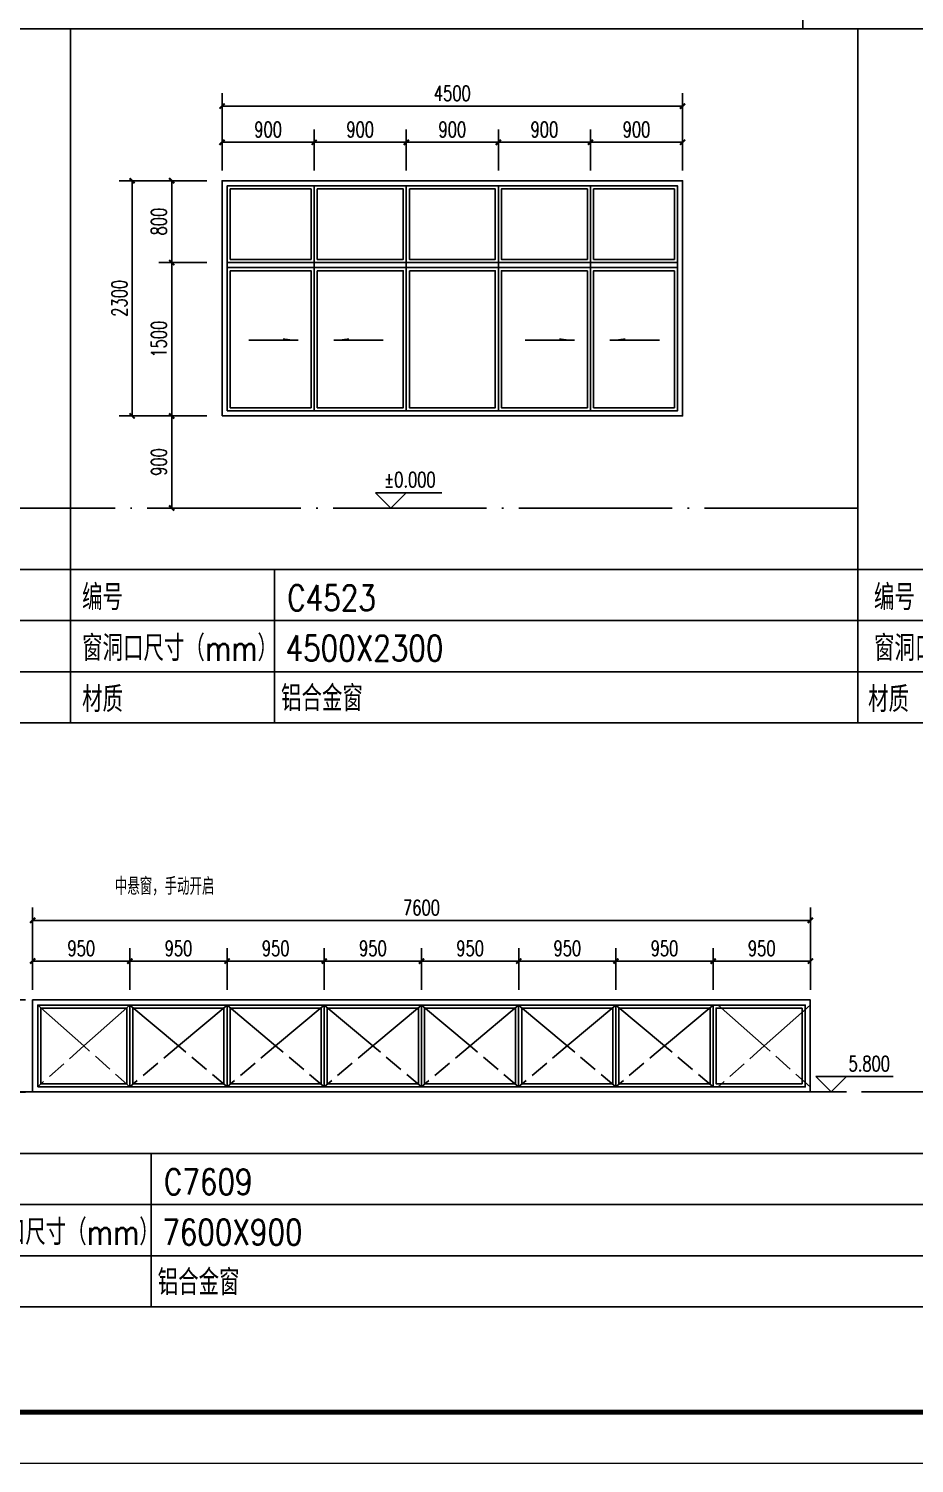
# Model space of a CAD drawing. Extents: x 409931 to 937299, y -508824 to 132289.
# Drawn here: x 673691 to 682346, y -204324 to -190299 of the extents above; entities that cross this region are included whole.
import ezdxf
from ezdxf.enums import TextEntityAlignment as Align

# ---------------------------------------------------------------- set-up
doc = ezdxf.new("R2010")
doc.units = 0
doc.header["$LTSCALE"] = 1500
doc.header["$MEASUREMENT"] = 0
doc.linetypes.add('DASH', pattern=[0.35, 0.25, -0.1])
doc.linetypes.add('DOTE', pattern=[2.42, 2, -0.2, 0.02, -0.2])
doc.layers.get('Defpoints').update_dxf_attribs({"color": 252})
for name, color, linetype in [('A-Dim1(尺寸标注)', 1, 'Continuous'), ('A-Elv(建筑标高)', 3, 'Continuous'), ('A-Hz(图名)', 7, 'Continuous'), ('C-sheet(通用-图框)', 11, 'Continuous'), ('DIM_SYMB', 3, 'Continuous'), ('DOTE', 1, 'Continuous'), ('PUB_HATCH', 8, 'Continuous'), ('PUB_TEXT', 7, 'Continuous'), ('WINDOW', 4, 'Continuous')]:
    doc.layers.add(name, color=color, linetype=linetype)
doc.layers.add('TK', color=151, linetype='Continuous', lineweight=13)
doc.styles.add('_TCH_DIM', font='SIMPLEX', dxfattribs={"bigfont": 'GBCBIG'})
doc.styles.add('_TCH_DIM_T3', font='SIMPLEX', dxfattribs={"width": 0.705882, "bigfont": 'GBCBIG'})
doc.styles.add('HZTXT', font='txt.shx', dxfattribs={"width": 0.8, "bigfont": 'hztxt.shx'})
doc.dimstyles.new('_TCH_ARCH&&50', dxfattribs={"dimtxt": 148.75, "dimasz": 50, "dimexe": 125, "dimexo": 150, "dimgap": 50, "dimtad": 1, "dimdec": 0, "dimzin": 0, "dimdsep": 46, "dimtxsty": '_TCH_DIM_T3', "dimblk": 'ARCHTICK', "dimcen": 0.09, "dimclrt": 7, "dimazin": 2, "dimtfac": 1, "dimtdec": 0, "dimtix": 1, "dimtmove": 2, "dimatfit": 3, "dimfxl": 0, "dimtolj": 1, "dimtzin": 0, "dimarcsym": 0})

# ---------------------------------------------------------------- blocks, each defined once
blk = doc.blocks.new('A1')
at = {"layer": 'TK'}
for p, q in [((-40800, 500), (-500, 500)), ((-42050, 0), (0, 0))]:
    blk.add_line(p, q, dxfattribs=at)
at = {"layer": 'TK', "const_width": 50}
blk.add_lwpolyline([(-40800, 29200), (-500, 29200), (-500, 500), (-40800, 500)], close=True, dxfattribs=at)
blk = doc.blocks.new('_ArchTick')
at = {"color": 0, "linetype": 'ByBlock', "const_width": 0.4}
blk.add_lwpolyline([(-0.5, -0.5), (0.5, 0.5)], dxfattribs=at)
blk = doc.blocks.new('*D84')
at = {"layer": 'A-Dim1(尺寸标注)', "color": 0, "lineweight": -2}
for p, q in [((675581, -191635), (675581, -190931)), ((680081, -191635), (680081, -190931)), ((675581, -191056), (680081, -191056))]:
    blk.add_line(p, q, dxfattribs=at)
at = {"layer": 'Defpoints', "color": 0}
for p in [(680081, -191056), (675581, -191785), (680081, -191785)]:
    blk.add_point(p, dxfattribs=at)
at = {"layer": 'A-Dim1(尺寸标注)', "color": 0, "lineweight": -2, "xscale": 50, "yscale": 50, "zscale": 50, "rotation": 180}
blk.add_blockref('_ArchTick', (675581, -191056), dxfattribs=at)
at = {"layer": 'A-Dim1(尺寸标注)', "color": 0, "lineweight": -2, "xscale": 50, "yscale": 50, "zscale": 50}
blk.add_blockref('_ArchTick', (680081, -191056), dxfattribs=at)
at = {"layer": 'A-Dim1(尺寸标注)', "color": 7, "insert": (677831, -190931), "char_height": 148.8, "attachment_point": 5, "style": '_TCH_DIM_T3'}
blk.add_mtext('\\A1;4500', dxfattribs=at)
blk = doc.blocks.new('*D85')
at = {"layer": 'A-Dim1(尺寸标注)', "color": 0, "lineweight": -2}
for p, q in [((679181, -191685), (679181, -191285)), ((680081, -191685), (680081, -191285)), ((679181, -191410), (680081, -191410))]:
    blk.add_line(p, q, dxfattribs=at)
at = {"layer": 'Defpoints', "color": 0}
for p in [(680081, -191410), (679181, -191835), (680081, -191835)]:
    blk.add_point(p, dxfattribs=at)
at = {"layer": 'A-Dim1(尺寸标注)', "color": 0, "lineweight": -2, "xscale": 50, "yscale": 50, "zscale": 50, "rotation": 180}
blk.add_blockref('_ArchTick', (679181, -191410), dxfattribs=at)
at = {"layer": 'A-Dim1(尺寸标注)', "color": 0, "lineweight": -2, "xscale": 50, "yscale": 50, "zscale": 50}
blk.add_blockref('_ArchTick', (680081, -191410), dxfattribs=at)
at = {"layer": 'A-Dim1(尺寸标注)', "color": 7, "insert": (679631, -191285), "char_height": 148.8, "attachment_point": 5, "style": '_TCH_DIM_T3'}
blk.add_mtext('\\A1;900', dxfattribs=at)
blk = doc.blocks.new('*D86')
at = {"layer": 'A-Dim1(尺寸标注)', "color": 0, "lineweight": -2}
for p, q in [((678281, -191685), (678281, -191285)), ((679181, -191685), (679181, -191285)), ((678281, -191410), (679181, -191410))]:
    blk.add_line(p, q, dxfattribs=at)
at = {"layer": 'Defpoints', "color": 0}
for p in [(679181, -191410), (678281, -191835), (679181, -191835)]:
    blk.add_point(p, dxfattribs=at)
at = {"layer": 'A-Dim1(尺寸标注)', "color": 0, "lineweight": -2, "xscale": 50, "yscale": 50, "zscale": 50, "rotation": 180}
blk.add_blockref('_ArchTick', (678281, -191410), dxfattribs=at)
at = {"layer": 'A-Dim1(尺寸标注)', "color": 0, "lineweight": -2, "xscale": 50, "yscale": 50, "zscale": 50}
blk.add_blockref('_ArchTick', (679181, -191410), dxfattribs=at)
at = {"layer": 'A-Dim1(尺寸标注)', "color": 7, "insert": (678731, -191285), "char_height": 148.8, "attachment_point": 5, "style": '_TCH_DIM_T3'}
blk.add_mtext('\\A1;900', dxfattribs=at)
blk = doc.blocks.new('*D87')
at = {"layer": 'A-Dim1(尺寸标注)', "color": 0, "lineweight": -2}
for p, q in [((677381, -191685), (677381, -191285)), ((678281, -191685), (678281, -191285)), ((677381, -191410), (678281, -191410))]:
    blk.add_line(p, q, dxfattribs=at)
at = {"layer": 'Defpoints', "color": 0}
for p in [(678281, -191410), (677381, -191835), (678281, -191835)]:
    blk.add_point(p, dxfattribs=at)
at = {"layer": 'A-Dim1(尺寸标注)', "color": 0, "lineweight": -2, "xscale": 50, "yscale": 50, "zscale": 50, "rotation": 180}
blk.add_blockref('_ArchTick', (677381, -191410), dxfattribs=at)
at = {"layer": 'A-Dim1(尺寸标注)', "color": 0, "lineweight": -2, "xscale": 50, "yscale": 50, "zscale": 50}
blk.add_blockref('_ArchTick', (678281, -191410), dxfattribs=at)
at = {"layer": 'A-Dim1(尺寸标注)', "color": 7, "insert": (677831, -191285), "char_height": 148.8, "attachment_point": 5, "style": '_TCH_DIM_T3'}
blk.add_mtext('\\A1;900', dxfattribs=at)
blk = doc.blocks.new('*D88')
at = {"layer": 'A-Dim1(尺寸标注)', "color": 0, "lineweight": -2}
for p, q in [((676481, -191685), (676481, -191285)), ((677381, -191685), (677381, -191285)), ((676481, -191410), (677381, -191410))]:
    blk.add_line(p, q, dxfattribs=at)
at = {"layer": 'Defpoints', "color": 0}
for p in [(677381, -191410), (676481, -191835), (677381, -191835)]:
    blk.add_point(p, dxfattribs=at)
at = {"layer": 'A-Dim1(尺寸标注)', "color": 0, "lineweight": -2, "xscale": 50, "yscale": 50, "zscale": 50, "rotation": 180}
blk.add_blockref('_ArchTick', (676481, -191410), dxfattribs=at)
at = {"layer": 'A-Dim1(尺寸标注)', "color": 0, "lineweight": -2, "xscale": 50, "yscale": 50, "zscale": 50}
blk.add_blockref('_ArchTick', (677381, -191410), dxfattribs=at)
at = {"layer": 'A-Dim1(尺寸标注)', "color": 7, "insert": (676931, -191285), "char_height": 148.8, "attachment_point": 5, "style": '_TCH_DIM_T3'}
blk.add_mtext('\\A1;900', dxfattribs=at)
blk = doc.blocks.new('*D89')
at = {"layer": 'A-Dim1(尺寸标注)', "color": 0, "lineweight": -2}
for p, q in [((675581, -191685), (675581, -191285)), ((676481, -191685), (676481, -191285)), ((675581, -191410), (676481, -191410))]:
    blk.add_line(p, q, dxfattribs=at)
at = {"layer": 'Defpoints', "color": 0}
for p in [(676481, -191410), (675581, -191835), (676481, -191835)]:
    blk.add_point(p, dxfattribs=at)
at = {"layer": 'A-Dim1(尺寸标注)', "color": 0, "lineweight": -2, "xscale": 50, "yscale": 50, "zscale": 50, "rotation": 180}
blk.add_blockref('_ArchTick', (675581, -191410), dxfattribs=at)
at = {"layer": 'A-Dim1(尺寸标注)', "color": 0, "lineweight": -2, "xscale": 50, "yscale": 50, "zscale": 50}
blk.add_blockref('_ArchTick', (676481, -191410), dxfattribs=at)
at = {"layer": 'A-Dim1(尺寸标注)', "color": 7, "insert": (676031, -191285), "char_height": 148.8, "attachment_point": 5, "style": '_TCH_DIM_T3'}
blk.add_mtext('\\A1;900', dxfattribs=at)
blk = doc.blocks.new('*D109')
at = {"layer": 'A-Dim1(尺寸标注)', "color": 0, "lineweight": -2}
for p, q in [((673730, -199694), (673730, -198891)), ((681330, -199694), (681330, -198891)), ((673730, -199016), (681330, -199016))]:
    blk.add_line(p, q, dxfattribs=at)
at = {"layer": 'Defpoints', "color": 0}
for p in [(681330, -199016), (673730, -199844), (681330, -199844)]:
    blk.add_point(p, dxfattribs=at)
at = {"layer": 'A-Dim1(尺寸标注)', "color": 0, "lineweight": -2, "xscale": 50, "yscale": 50, "zscale": 50, "rotation": 180}
blk.add_blockref('_ArchTick', (673730, -199016), dxfattribs=at)
at = {"layer": 'A-Dim1(尺寸标注)', "color": 0, "lineweight": -2, "xscale": 50, "yscale": 50, "zscale": 50}
blk.add_blockref('_ArchTick', (681330, -199016), dxfattribs=at)
at = {"layer": 'A-Dim1(尺寸标注)', "color": 7, "insert": (677530, -198892), "char_height": 148.8, "attachment_point": 5, "style": '_TCH_DIM_T3'}
blk.add_mtext('\\A1;7600', dxfattribs=at)
blk = doc.blocks.new('*D110')
at = {"layer": 'A-Dim1(尺寸标注)', "color": 0, "lineweight": -2}
for p, q in [((680380, -199694), (680380, -199289)), ((680380, -199414), (681330, -199414)), ((681330, -199694), (681330, -199289))]:
    blk.add_line(p, q, dxfattribs=at)
at = {"layer": 'Defpoints', "color": 0}
for p in [(681330, -199414), (680380, -199844), (681330, -199844)]:
    blk.add_point(p, dxfattribs=at)
at = {"layer": 'A-Dim1(尺寸标注)', "color": 0, "lineweight": -2, "xscale": 50, "yscale": 50, "zscale": 50, "rotation": 180}
blk.add_blockref('_ArchTick', (680380, -199414), dxfattribs=at)
at = {"layer": 'A-Dim1(尺寸标注)', "color": 0, "lineweight": -2, "xscale": 50, "yscale": 50, "zscale": 50}
blk.add_blockref('_ArchTick', (681330, -199414), dxfattribs=at)
at = {"layer": 'A-Dim1(尺寸标注)', "color": 7, "insert": (680855, -199289), "char_height": 148.8, "attachment_point": 5, "style": '_TCH_DIM_T3'}
blk.add_mtext('\\A1;950', dxfattribs=at)
blk = doc.blocks.new('*D111')
at = {"layer": 'A-Dim1(尺寸标注)', "color": 0, "lineweight": -2}
for p, q in [((679430, -199694), (679430, -199289)), ((679430, -199414), (680380, -199414)), ((680380, -199694), (680380, -199289))]:
    blk.add_line(p, q, dxfattribs=at)
at = {"layer": 'Defpoints', "color": 0}
for p in [(680380, -199414), (679430, -199844), (680380, -199844)]:
    blk.add_point(p, dxfattribs=at)
at = {"layer": 'A-Dim1(尺寸标注)', "color": 0, "lineweight": -2, "xscale": 50, "yscale": 50, "zscale": 50, "rotation": 180}
blk.add_blockref('_ArchTick', (679430, -199414), dxfattribs=at)
at = {"layer": 'A-Dim1(尺寸标注)', "color": 0, "lineweight": -2, "xscale": 50, "yscale": 50, "zscale": 50}
blk.add_blockref('_ArchTick', (680380, -199414), dxfattribs=at)
at = {"layer": 'A-Dim1(尺寸标注)', "color": 7, "insert": (679905, -199289), "char_height": 148.8, "attachment_point": 5, "style": '_TCH_DIM_T3'}
blk.add_mtext('\\A1;950', dxfattribs=at)
blk = doc.blocks.new('*D112')
at = {"layer": 'A-Dim1(尺寸标注)', "color": 0, "lineweight": -2}
for p, q in [((678480, -199694), (678480, -199289)), ((678480, -199414), (679430, -199414)), ((679430, -199694), (679430, -199289))]:
    blk.add_line(p, q, dxfattribs=at)
at = {"layer": 'Defpoints', "color": 0}
for p in [(679430, -199414), (678480, -199844), (679430, -199844)]:
    blk.add_point(p, dxfattribs=at)
at = {"layer": 'A-Dim1(尺寸标注)', "color": 0, "lineweight": -2, "xscale": 50, "yscale": 50, "zscale": 50, "rotation": 180}
blk.add_blockref('_ArchTick', (678480, -199414), dxfattribs=at)
at = {"layer": 'A-Dim1(尺寸标注)', "color": 0, "lineweight": -2, "xscale": 50, "yscale": 50, "zscale": 50}
blk.add_blockref('_ArchTick', (679430, -199414), dxfattribs=at)
at = {"layer": 'A-Dim1(尺寸标注)', "color": 7, "insert": (678955, -199289), "char_height": 148.8, "attachment_point": 5, "style": '_TCH_DIM_T3'}
blk.add_mtext('\\A1;950', dxfattribs=at)
blk = doc.blocks.new('*D113')
at = {"layer": 'A-Dim1(尺寸标注)', "color": 0, "lineweight": -2}
for p, q in [((677530, -199694), (677530, -199289)), ((677530, -199414), (678480, -199414)), ((678480, -199694), (678480, -199289))]:
    blk.add_line(p, q, dxfattribs=at)
at = {"layer": 'Defpoints', "color": 0}
for p in [(678480, -199414), (677530, -199844), (678480, -199844)]:
    blk.add_point(p, dxfattribs=at)
at = {"layer": 'A-Dim1(尺寸标注)', "color": 0, "lineweight": -2, "xscale": 50, "yscale": 50, "zscale": 50, "rotation": 180}
blk.add_blockref('_ArchTick', (677530, -199414), dxfattribs=at)
at = {"layer": 'A-Dim1(尺寸标注)', "color": 0, "lineweight": -2, "xscale": 50, "yscale": 50, "zscale": 50}
blk.add_blockref('_ArchTick', (678480, -199414), dxfattribs=at)
at = {"layer": 'A-Dim1(尺寸标注)', "color": 7, "insert": (678005, -199289), "char_height": 148.8, "attachment_point": 5, "style": '_TCH_DIM_T3'}
blk.add_mtext('\\A1;950', dxfattribs=at)
blk = doc.blocks.new('*D114')
at = {"layer": 'A-Dim1(尺寸标注)', "color": 0, "lineweight": -2}
for p, q in [((676580, -199694), (676580, -199289)), ((676580, -199414), (677530, -199414)), ((677530, -199694), (677530, -199289))]:
    blk.add_line(p, q, dxfattribs=at)
at = {"layer": 'Defpoints', "color": 0}
for p in [(677530, -199414), (676580, -199844), (677530, -199844)]:
    blk.add_point(p, dxfattribs=at)
at = {"layer": 'A-Dim1(尺寸标注)', "color": 0, "lineweight": -2, "xscale": 50, "yscale": 50, "zscale": 50, "rotation": 180}
blk.add_blockref('_ArchTick', (676580, -199414), dxfattribs=at)
at = {"layer": 'A-Dim1(尺寸标注)', "color": 0, "lineweight": -2, "xscale": 50, "yscale": 50, "zscale": 50}
blk.add_blockref('_ArchTick', (677530, -199414), dxfattribs=at)
at = {"layer": 'A-Dim1(尺寸标注)', "color": 7, "insert": (677055, -199289), "char_height": 148.8, "attachment_point": 5, "style": '_TCH_DIM_T3'}
blk.add_mtext('\\A1;950', dxfattribs=at)
blk = doc.blocks.new('*D115')
at = {"layer": 'A-Dim1(尺寸标注)', "color": 0, "lineweight": -2}
for p, q in [((675630, -199694), (675630, -199289)), ((675630, -199414), (676580, -199414)), ((676580, -199694), (676580, -199289))]:
    blk.add_line(p, q, dxfattribs=at)
at = {"layer": 'Defpoints', "color": 0}
for p in [(676580, -199414), (675630, -199844), (676580, -199844)]:
    blk.add_point(p, dxfattribs=at)
at = {"layer": 'A-Dim1(尺寸标注)', "color": 0, "lineweight": -2, "xscale": 50, "yscale": 50, "zscale": 50, "rotation": 180}
blk.add_blockref('_ArchTick', (675630, -199414), dxfattribs=at)
at = {"layer": 'A-Dim1(尺寸标注)', "color": 0, "lineweight": -2, "xscale": 50, "yscale": 50, "zscale": 50}
blk.add_blockref('_ArchTick', (676580, -199414), dxfattribs=at)
at = {"layer": 'A-Dim1(尺寸标注)', "color": 7, "insert": (676105, -199289), "char_height": 148.8, "attachment_point": 5, "style": '_TCH_DIM_T3'}
blk.add_mtext('\\A1;950', dxfattribs=at)
blk = doc.blocks.new('*D116')
at = {"layer": 'A-Dim1(尺寸标注)', "color": 0, "lineweight": -2}
for p, q in [((674680, -199694), (674680, -199289)), ((674680, -199414), (675630, -199414)), ((675630, -199694), (675630, -199289))]:
    blk.add_line(p, q, dxfattribs=at)
at = {"layer": 'Defpoints', "color": 0}
for p in [(675630, -199414), (674680, -199844), (675630, -199844)]:
    blk.add_point(p, dxfattribs=at)
at = {"layer": 'A-Dim1(尺寸标注)', "color": 0, "lineweight": -2, "xscale": 50, "yscale": 50, "zscale": 50, "rotation": 180}
blk.add_blockref('_ArchTick', (674680, -199414), dxfattribs=at)
at = {"layer": 'A-Dim1(尺寸标注)', "color": 0, "lineweight": -2, "xscale": 50, "yscale": 50, "zscale": 50}
blk.add_blockref('_ArchTick', (675630, -199414), dxfattribs=at)
at = {"layer": 'A-Dim1(尺寸标注)', "color": 7, "insert": (675155, -199289), "char_height": 148.8, "attachment_point": 5, "style": '_TCH_DIM_T3'}
blk.add_mtext('\\A1;950', dxfattribs=at)
blk = doc.blocks.new('*D117')
at = {"layer": 'A-Dim1(尺寸标注)', "color": 0, "lineweight": -2}
for p, q in [((673730, -199694), (673730, -199289)), ((673730, -199414), (674680, -199414)), ((674680, -199694), (674680, -199289))]:
    blk.add_line(p, q, dxfattribs=at)
at = {"layer": 'Defpoints', "color": 0}
for p in [(674680, -199414), (673730, -199844), (674680, -199844)]:
    blk.add_point(p, dxfattribs=at)
at = {"layer": 'A-Dim1(尺寸标注)', "color": 0, "lineweight": -2, "xscale": 50, "yscale": 50, "zscale": 50, "rotation": 180}
blk.add_blockref('_ArchTick', (673730, -199414), dxfattribs=at)
at = {"layer": 'A-Dim1(尺寸标注)', "color": 0, "lineweight": -2, "xscale": 50, "yscale": 50, "zscale": 50}
blk.add_blockref('_ArchTick', (674680, -199414), dxfattribs=at)
at = {"layer": 'A-Dim1(尺寸标注)', "color": 7, "insert": (674205, -199289), "char_height": 148.8, "attachment_point": 5, "style": '_TCH_DIM_T3'}
blk.add_mtext('\\A1;950', dxfattribs=at)
blk = doc.blocks.new('*D118')
at = {"layer": 'A-Dim1(尺寸标注)', "color": 0, "lineweight": -2}
for p, q in [((673661, -199794), (673173, -199794)), ((673298, -200694), (673298, -199794)), ((673661, -200694), (673173, -200694))]:
    blk.add_line(p, q, dxfattribs=at)
at = {"layer": 'Defpoints', "color": 0}
for p in [(673298, -199794), (673811, -199794), (673811, -200694)]:
    blk.add_point(p, dxfattribs=at)
at = {"layer": 'A-Dim1(尺寸标注)', "color": 0, "lineweight": -2, "xscale": 50, "yscale": 50, "zscale": 50}
for p, rotation in [((673298, -199794), 90), ((673298, -200694), 270)]:
    blk.add_blockref('_ArchTick', p, dxfattribs=dict(at, rotation=rotation))
at = {"layer": 'A-Dim1(尺寸标注)', "color": 7, "insert": (673173, -200244), "char_height": 148.8, "attachment_point": 5, "rotation": 90, "style": '_TCH_DIM_T3'}
blk.add_mtext('\\A1;900', dxfattribs=at)
blk = doc.blocks.new('*D285')
at = {"layer": 'A-Dim1(尺寸标注)', "color": 0, "lineweight": -2}
for p, q in [((675431, -191785), (674577, -191785)), ((674702, -194085), (674702, -191785)), ((675431, -194085), (674577, -194085))]:
    blk.add_line(p, q, dxfattribs=at)
at = {"layer": 'Defpoints', "color": 0}
for p in [(674702, -191785), (675581, -191785), (675581, -194085)]:
    blk.add_point(p, dxfattribs=at)
at = {"layer": 'A-Dim1(尺寸标注)', "color": 0, "lineweight": -2, "xscale": 50, "yscale": 50, "zscale": 50}
for p, rotation in [((674702, -191785), 90), ((674702, -194085), 270)]:
    blk.add_blockref('_ArchTick', p, dxfattribs=dict(at, rotation=rotation))
at = {"layer": 'A-Dim1(尺寸标注)', "color": 7, "insert": (674578, -192935), "char_height": 148.8, "attachment_point": 5, "rotation": 90, "style": '_TCH_DIM_T3'}
blk.add_mtext('\\A1;2300', dxfattribs=at)
blk = doc.blocks.new('*D286')
at = {"layer": 'A-Dim1(尺寸标注)', "color": 0, "lineweight": -2}
for p, q in [((675431, -191785), (674964, -191785)), ((675089, -192585), (675089, -191785)), ((675431, -192585), (674964, -192585))]:
    blk.add_line(p, q, dxfattribs=at)
at = {"layer": 'Defpoints', "color": 0}
for p in [(675089, -191785), (675581, -191785), (675581, -192585)]:
    blk.add_point(p, dxfattribs=at)
at = {"layer": 'A-Dim1(尺寸标注)', "color": 0, "lineweight": -2, "xscale": 50, "yscale": 50, "zscale": 50}
for p, rotation in [((675089, -191785), 90), ((675089, -192585), 270)]:
    blk.add_blockref('_ArchTick', p, dxfattribs=dict(at, rotation=rotation))
at = {"layer": 'A-Dim1(尺寸标注)', "color": 7, "insert": (674964, -192185), "char_height": 148.8, "attachment_point": 5, "rotation": 90, "style": '_TCH_DIM_T3'}
blk.add_mtext('\\A1;800', dxfattribs=at)
blk = doc.blocks.new('*D287')
at = {"layer": 'A-Dim1(尺寸标注)', "color": 0, "lineweight": -2}
for p, q in [((675431, -192585), (674964, -192585)), ((675089, -194085), (675089, -192585)), ((675431, -194085), (674964, -194085))]:
    blk.add_line(p, q, dxfattribs=at)
at = {"layer": 'Defpoints', "color": 0}
for p in [(675089, -192585), (675581, -192585), (675581, -194085)]:
    blk.add_point(p, dxfattribs=at)
at = {"layer": 'A-Dim1(尺寸标注)', "color": 0, "lineweight": -2, "xscale": 50, "yscale": 50, "zscale": 50}
for p, rotation in [((675089, -192585), 90), ((675089, -194085), 270)]:
    blk.add_blockref('_ArchTick', p, dxfattribs=dict(at, rotation=rotation))
at = {"layer": 'A-Dim1(尺寸标注)', "color": 7, "insert": (674964, -193335), "char_height": 148.8, "attachment_point": 5, "rotation": 90, "style": '_TCH_DIM_T3'}
blk.add_mtext('\\A1;1500', dxfattribs=at)
blk = doc.blocks.new('*D288')
at = {"layer": 'A-Dim1(尺寸标注)', "color": 0, "lineweight": -2}
for p, q in [((675431, -194085), (674964, -194085)), ((675089, -194985), (675089, -194085)), ((675431, -194985), (674964, -194985))]:
    blk.add_line(p, q, dxfattribs=at)
at = {"layer": 'Defpoints', "color": 0}
for p in [(675089, -194085), (675581, -194085), (675581, -194985)]:
    blk.add_point(p, dxfattribs=at)
at = {"layer": 'A-Dim1(尺寸标注)', "color": 0, "lineweight": -2, "xscale": 50, "yscale": 50, "zscale": 50}
for p, rotation in [((675089, -194085), 90), ((675089, -194985), 270)]:
    blk.add_blockref('_ArchTick', p, dxfattribs=dict(at, rotation=rotation))
at = {"layer": 'A-Dim1(尺寸标注)', "color": 7, "insert": (674964, -194535), "char_height": 148.8, "attachment_point": 5, "rotation": 90, "style": '_TCH_DIM_T3'}
blk.add_mtext('\\A1;900', dxfattribs=at)

msp = doc.modelspace()

# ---------------------------------------------------------------- hatches: boundary and pattern name
at = {"layer": 'DIM_SYMB'}
for points in [[(676325.5, -193345), (676175.5, -193345), (676175.5, -193325)], [(676671.7, -193345), (676821.7, -193345), (676821.7, -193325)], [(679025.5, -193345), (678875.5, -193345), (678875.5, -193325)], [(679371.7, -193345), (679521.7, -193345), (679521.7, -193325)]]:
    msp.add_hatch(color=256, dxfattribs=at).paths.add_polyline_path(points)

# ---------------------------------------------------------------- linework, layer by layer
at = {"layer": 'A-Dim1(尺寸标注)'}
msp.add_lwpolyline([(675525.3, -198819.4, 0, 0, 0), (674478.8, -198819.4, 0, 0, 0), (674478.8, -200009.7, 40, 0, 0), (674478.8, -200159.7, 0, 0, 0)], format="xyseb", dxfattribs=at)
at = {"layer": 'A-Elv(建筑标高)'}
for p, q in [((677229.1, -194985), (677079.1, -194835)), ((677079.1, -194835), (677729.3, -194835)), ((677229.1, -194985), (677379.1, -194835)), ((677043.2, -194985), (677379.1, -194985)), ((681534, -200693.7), (681384, -200543.7)), ((681384, -200543.7), (682138, -200543.7)), ((681534, -200693.7), (681684, -200543.7)), ((681348.1, -200693.7), (681684, -200693.7))]:
    msp.add_line(p, q, dxfattribs=at)
at = {"layer": 'C-sheet(通用-图框)'}
for p, q in [((681257.1, -190299.2), (681257.1, -182685.8)), ((674100.9, -197085), (674100.9, -190299.2)), ((681795.5, -190299.2), (681795.5, -197085)), ((657008.5, -195585), (690568.3, -195585)), ((676092.9, -195585), (676092.9, -197085)), ((657008.5, -196085), (690568.3, -196085)), ((657008.5, -196585), (690568.3, -196585)), ((657008.5, -201293.7), (690568.3, -201293.7)), ((674887.6, -201293.7), (674887.6, -202793.7)), ((657008.5, -201793.7), (690568.3, -201793.7)), ((657008.5, -202293.7), (690568.3, -202293.7))]:
    msp.add_line(p, q, dxfattribs=at)
msp.add_lwpolyline([(690568.3, -182685.8), (690568.3, -190299.2), (657008.5, -190299.2), (657008.5, -182685.8), (690568.3, -182685.8)], dxfattribs=at)
for points in [[(690568.3, -190299.2), (690568.3, -197085), (657008.5, -197085), (657008.5, -190299.2), (690568.3, -190299.2)], [(690568.3, -197085), (690568.3, -202793.7), (657008.5, -202793.7), (657008.5, -197085), (690568.3, -197085)]]:
    msp.add_lwpolyline(points, close=True, dxfattribs=at)
at = {"layer": 'DIM_SYMB'}
for points in [[(675842.4, -193345), (676325.5, -193345)], [(677154.8, -193345), (676671.7, -193345)], [(678542.4, -193345), (679025.5, -193345)], [(679854.8, -193345), (679371.7, -193345)]]:
    msp.add_lwpolyline(points, dxfattribs=at)
at = {"layer": 'DOTE', "color": 1, "linetype": 'DOTE', "ltscale": 0.5}
for p, q in [((681795.5, -194985), (657008.5, -194985)), ((690588.3, -200693.7), (657028.5, -200693.7))]:
    msp.add_line(p, q, dxfattribs=at)
at = {"layer": 'PUB_HATCH'}
for points in [[(674679.5, -199843.7), (674229.5, -200243.7), (673779.5, -199843.7)], [(675629.5, -199843.7), (675154.5, -200243.7), (674679.5, -199843.7)], [(676579.5, -199843.7), (676104.5, -200243.7), (675629.5, -199843.7)], [(677529.5, -199843.7), (677054.5, -200243.7), (676579.5, -199843.7)], [(678479.5, -199843.7), (678004.5, -200243.7), (677529.5, -199843.7)], [(679429.5, -199843.7), (678954.5, -200243.7), (678479.5, -199843.7)], [(680379.5, -199843.7), (679904.5, -200243.7), (679429.5, -199843.7)], [(681329.5, -199843.7), (680879.5, -200243.7), (680429.5, -199843.7)]]:
    msp.add_lwpolyline(points, dxfattribs=at)
at = {"layer": 'PUB_HATCH', "linetype": 'DASH', "ltscale": 0.5}
for points in [[(674679.5, -200643.7), (674229.5, -200243.7), (673779.5, -200643.7)], [(675629.5, -200643.7), (675154.5, -200243.7), (674679.5, -200643.7)], [(676579.5, -200643.7), (676104.5, -200243.7), (675629.5, -200643.7)], [(677529.5, -200643.7), (677054.5, -200243.7), (676579.5, -200643.7)], [(678479.5, -200643.7), (678004.5, -200243.7), (677529.5, -200643.7)], [(679429.5, -200643.7), (678954.5, -200243.7), (678479.5, -200643.7)], [(680379.5, -200643.7), (679904.5, -200243.7), (679429.5, -200643.7)], [(681329.5, -200643.7), (680879.5, -200243.7), (680429.5, -200643.7)]]:
    msp.add_lwpolyline(points, dxfattribs=at)
at = {"layer": 'WINDOW'}
for p, q in [((676481.4, -191835), (676481.4, -194035)), ((677381.4, -191835), (677381.4, -194035)), ((678281.4, -191835), (678281.4, -194035)), ((679181.4, -191835), (679181.4, -194035)), ((675631.4, -192585), (680031.4, -192585)), ((675631.4, -192635), (680031.4, -192635)), ((674679.5, -199843.7), (674679.5, -200643.7)), ((675629.5, -199843.7), (675629.5, -200643.7)), ((676579.5, -199843.7), (676579.5, -200643.7)), ((677529.5, -199843.7), (677529.5, -200643.7)), ((678479.5, -199843.7), (678479.5, -200643.7)), ((679429.5, -199843.7), (679429.5, -200643.7)), ((680379.5, -199843.7), (680379.5, -200643.7))]:
    msp.add_line(p, q, dxfattribs=at)
for points in [[(675581.4, -194085), (680081.4, -194085), (680081.4, -191785), (675581.4, -191785)], [(675631.4, -194035), (680031.4, -194035), (680031.4, -191835), (675631.4, -191835)], [(675661.4, -191865), (676451.4, -191865), (676451.4, -192555), (675661.4, -192555)], [(676511.4, -191865), (677351.4, -191865), (677351.4, -192555), (676511.4, -192555)], [(677411.4, -191865), (678251.4, -191865), (678251.4, -192555), (677411.4, -192555)], [(679151.4, -191865), (678311.4, -191865), (678311.4, -192555), (679151.4, -192555)], [(680001.4, -191865), (679211.4, -191865), (679211.4, -192555), (680001.4, -192555)], [(675661.4, -192665), (676451.4, -192665), (676451.4, -194005), (675661.4, -194005)], [(676511.4, -192665), (677351.4, -192665), (677351.4, -194005), (676511.4, -194005)], [(677411.4, -192665), (678251.4, -192665), (678251.4, -194005), (677411.4, -194005)], [(679151.4, -192665), (678311.4, -192665), (678311.4, -194005), (679151.4, -194005)], [(680001.4, -192665), (679211.4, -192665), (679211.4, -194005), (680001.4, -194005)], [(673729.5, -200693.7), (681329.5, -200693.7), (681329.5, -199793.7), (673729.5, -199793.7)], [(673779.5, -200643.7), (681279.5, -200643.7), (681279.5, -199843.7), (673779.5, -199843.7)], [(673809.5, -199873.7), (674649.5, -199873.7), (674649.5, -200613.7), (673809.5, -200613.7)], [(674709.5, -199873.7), (675599.5, -199873.7), (675599.5, -200613.7), (674709.5, -200613.7)], [(676549.5, -199873.7), (675659.5, -199873.7), (675659.5, -200613.7), (676549.5, -200613.7)], [(676609.5, -199873.7), (677499.5, -199873.7), (677499.5, -200613.7), (676609.5, -200613.7)], [(678449.5, -199873.7), (677559.5, -199873.7), (677559.5, -200613.7), (678449.5, -200613.7)], [(678509.5, -199873.7), (679399.5, -199873.7), (679399.5, -200613.7), (678509.5, -200613.7)], [(680349.5, -199873.7), (679459.5, -199873.7), (679459.5, -200613.7), (680349.5, -200613.7)], [(681249.5, -199873.7), (680409.5, -199873.7), (680409.5, -200613.7), (681249.5, -200613.7)]]:
    msp.add_lwpolyline(points, close=True, dxfattribs=at)

# ---------------------------------------------------------------- block references
at = {"layer": 'TK'}
msp.add_blockref('A1', (696504.8, -204323.5), dxfattribs=at)

# ---------------------------------------------------------------- texts
at = {"layer": 'A-Hz(图名)', "style": 'HZTXT', "width": 0.8}
for s, p in [('编号', (674213, -195983.1)), ('C4523', (676218.2, -195988.3)), ('编号', (681951.8, -195983.1)), ('窗洞口尺寸（mm）', (674213, -196479.9)), ('窗洞口尺寸（mm）', (681951.8, -196479.9)), ('4500X2300', (676201.6, -196479.9)), ('材质', (674213, -196979.8)), ('材质', (681894.5, -196979.8)), ('C7609', (675013, -201697)), ('窗洞口尺寸（mm）', (673057.8, -202188.7)), ('7600X900', (674996.4, -202188.7))]:
    msp.add_text(s, height=250, dxfattribs=at).set_placement(p)
for p in [(676557.2, -196831.5), (675351.9, -202540.3)]:
    msp.add_text('铝合金窗', height=250, dxfattribs=at).set_placement(p, align=Align.MIDDLE)
at = {"layer": 'PUB_TEXT', "style": '_TCH_DIM', "width": 0.705882}
for s, p in [('%%P0.000', (677164.3, -194782.5)), ('5.800', (681703, -200491.2))]:
    msp.add_text(s, height=148.75, dxfattribs=at).set_placement(p)
at = {"layer": 'PUB_TEXT', "style": '_TCH_DIM'}
msp.add_text('中悬窗，手动开启', height=168.79, dxfattribs=at).set_placement((674533.8, -198766.9))

# ---------------------------------------------------------------- dimensions: what is measured, and where the dimension line sits
at = {"layer": 'A-Dim1(尺寸标注)'}
for p1, p2, distance, picture, middle in [((675581.4, -191785), (680081.4, -191785), 729.3, '*D84', (677831.4, -190931.3)), ((675581.4, -191835), (676481.4, -191835), 425.3, '*D89', (676031.4, -191285.3)), ((676481.4, -191835), (677381.4, -191835), 425.3, '*D88', (676931.4, -191285.3)), ((677381.4, -191835), (678281.4, -191835), 425.3, '*D87', (677831.4, -191285.3)), ((678281.4, -191835), (679181.4, -191835), 425.3, '*D86', (678731.4, -191285.3)), ((679181.4, -191835), (680081.4, -191835), 425.3, '*D85', (679631.4, -191285.3)), ((675581.4, -194085), (675581.4, -191785), 879.4, '*D285', (674577.7, -192935)), ((675581.4, -192585), (675581.4, -191785), 492.9, '*D286', (674964.2, -192185)), ((675581.4, -194085), (675581.4, -192585), 492.9, '*D287', (674964.2, -193335)), ((675581.4, -194985), (675581.4, -194085), 492.9, '*D288', (674964.2, -194535)), ((673729.5, -199843.7), (681329.5, -199843.7), 827.6, '*D109', (677529.5, -198891.8)), ((673729.5, -199843.7), (674679.5, -199843.7), 430.1, '*D117', (674204.5, -199289.3)), ((674679.5, -199843.7), (675629.5, -199843.7), 430.1, '*D116', (675154.5, -199289.3)), ((675629.5, -199843.7), (676579.5, -199843.7), 430.1, '*D115', (676104.5, -199289.3)), ((676579.5, -199843.7), (677529.5, -199843.7), 430.1, '*D114', (677054.5, -199289.3)), ((677529.5, -199843.7), (678479.5, -199843.7), 430.1, '*D113', (678004.5, -199289.3)), ((678479.5, -199843.7), (679429.5, -199843.7), 430.1, '*D112', (678954.5, -199289.3)), ((679429.5, -199843.7), (680379.5, -199843.7), 430.1, '*D111', (679904.5, -199289.3)), ((680379.5, -199843.7), (681329.5, -199843.7), 430.1, '*D110', (680854.5, -199289.3)), ((673811.3, -200693.7), (673811.3, -199793.7), 513.5, '*D118', (673173.4, -200243.7))]:
    dim = msp.add_aligned_dim(p1=p1, p2=p2, distance=distance, dimstyle='_TCH_ARCH&&50', dxfattribs=at)
    dim.commit()
    dim.dimension.update_dxf_attribs({"geometry": picture, "text_midpoint": middle})

doc.saveas('drawing.dxf')
